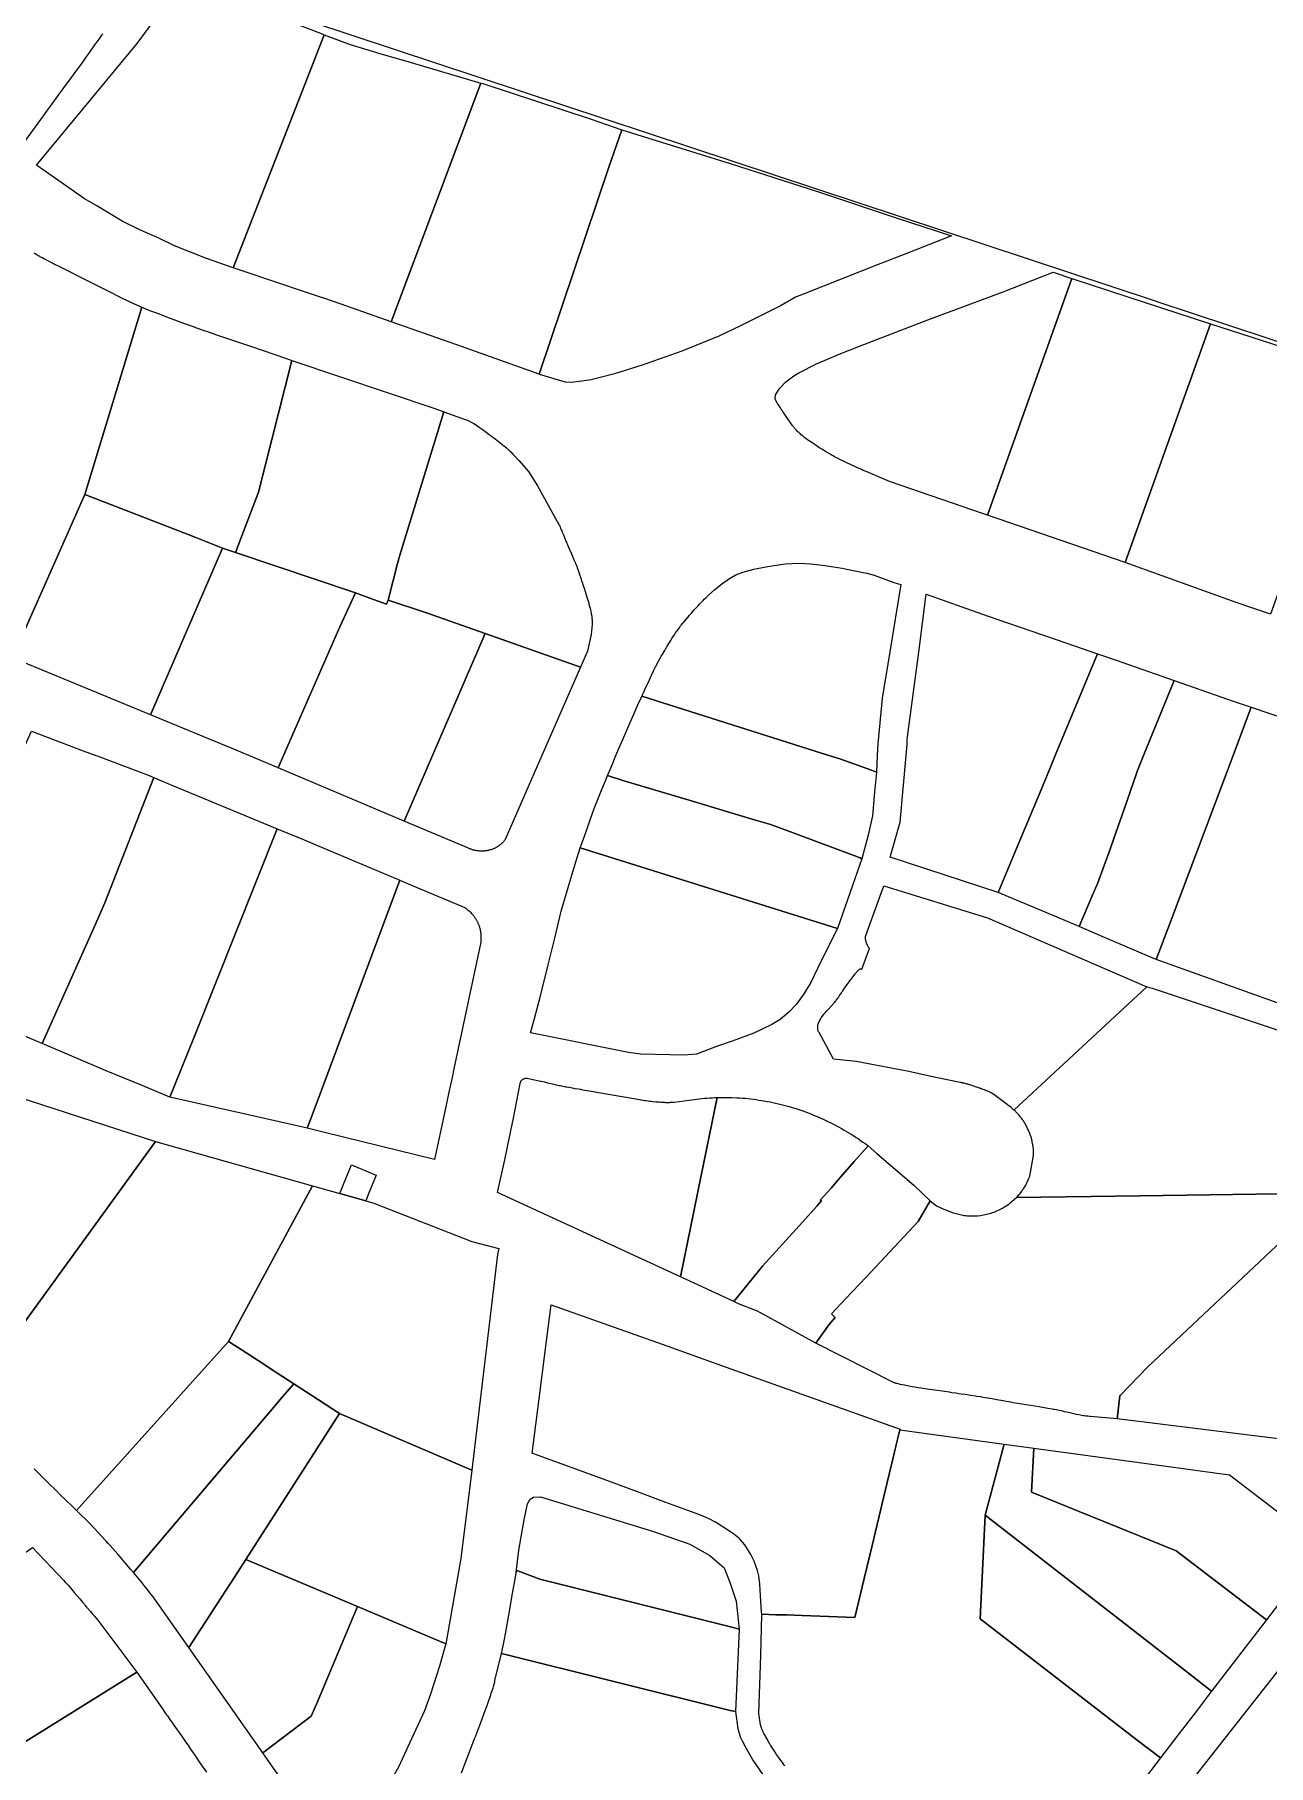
# Model space of a CAD drawing. Header units: metres. Extents: x 3 to 1005126, y 39 to 4383651.
# Drawn here: x 477360.3 to 477580, y 4370115.4 to 4370423.6 of the extents above; entities that cross this region are included whole.
import ezdxf

# ---------------------------------------------------------------- set-up
doc = ezdxf.new("R2010")
doc.units = ezdxf.units.M
doc.header["$MEASUREMENT"] = 0
doc.layers.add('TM_Llucmajor', color=7, linetype='Continuous')

msp = doc.modelspace()

# ---------------------------------------------------------------- linework, layer by layer
at = {"layer": 'TM_Llucmajor', "linetype": 'Continuous', "flags": 128}
for points in [[(477886.44, 4370529.65), (477750.96, 4370355.17), (477725.52, 4370320.48), (477661.6, 4370342.56), (477650.75, 4370346.14), (477560.19, 4370376.04), (477559.66, 4370376.21), (477386.87, 4370433.46)], [(477372.4, 4370423.79), (477372.21, 4370423.54), (477371.84, 4370423.02), (477371.43, 4370422.45), (477371.16, 4370422.06), (477370.97, 4370421.8), (477370.61, 4370421.29), (477370.33, 4370420.9), (477369.79, 4370420.13), (477369.42, 4370419.61), (477368.93, 4370418.93), (477368.69, 4370418.58), (477368.13, 4370417.82), (477367.28, 4370416.67), (477366.14, 4370415.14), (477365.58, 4370414.37), (477365.01, 4370413.6), (477364.73, 4370413.22), (477364.31, 4370412.64), (477357.44, 4370403.14)], [(477360.24, 4370384.76), (477360.6, 4370384.55), (477360.95, 4370384.33), (477361.49, 4370384.03), (477361.68, 4370383.93), (477361.95, 4370383.78), (477363.95, 4370382.73), (477364.49, 4370382.46), (477365.56, 4370381.91), (477366.37, 4370381.5), (477367.98, 4370380.69), (477370.13, 4370379.61), (477371.21, 4370379.07), (477372.83, 4370378.27), (477373.66, 4370377.86), (477375.31, 4370377.03), (477376.14, 4370376.62), (477376.56, 4370376.42), (477377.39, 4370376.01), (477377.81, 4370375.81), (477378.44, 4370375.52), (477378.61, 4370375.44), (477378.96, 4370375.28), (477379.31, 4370375.13), (477379.41, 4370375.09), (477369.24, 4370341.72), (477356.36, 4370312.68)], [(477590.1, 4370217.32), (477557.13, 4370216.84), (477535.09, 4370216.56), (477535.09, 4370216.56), (477535.21, 4370216.68), (477535.57, 4370217.08), (477535.74, 4370217.28), (477536.06, 4370217.7), (477536.21, 4370217.91), (477536.35, 4370218.12), (477536.63, 4370218.56), (477536.75, 4370218.77), (477536.88, 4370219), (477537.1, 4370219.44), (477537.3, 4370219.88), (477537.39, 4370220.11), (477537.48, 4370220.33), (477538.16, 4370224.04), (477538.16, 4370224.52), (477538.14, 4370224.84), (477538.13, 4370225.01), (477538.12, 4370225.17), (477538.08, 4370225.49), (477538.06, 4370225.66), (477538.04, 4370225.82), (477538.01, 4370225.98), (477537.98, 4370226.15), (477537.92, 4370226.47), (477537.88, 4370226.63), (477537.84, 4370226.8), (477537.76, 4370227.12), (477537.56, 4370227.76), (477537.38, 4370228.24), (477537.31, 4370228.39), (477537.24, 4370228.55), (477537.1, 4370228.85), (477537.03, 4370229.01), (477536.79, 4370229.46), (477536.71, 4370229.6), (477536.62, 4370229.75), (477536.53, 4370229.89), (477536.44, 4370230.04), (477536.35, 4370230.18), (477536.25, 4370230.32), (477536.16, 4370230.45), (477535.96, 4370230.73), (477535.85, 4370230.86), (477535.75, 4370230.99), (477535.53, 4370231.25), (477535.31, 4370231.49), (477535.2, 4370231.62), (477535.08, 4370231.74), (477534.96, 4370231.85), (477534.85, 4370231.97), (477534.73, 4370232.08), (477534.67, 4370232.13), (477558.31, 4370254.08), (477559.29, 4370253.8), (477585.47, 4370245.08)], [(477352.49, 4370236.05), (477381.81, 4370226.54), (477347.67, 4370179.52)], [(477347.67, 4370179.52), (477381.81, 4370226.54), (477409.78, 4370218.64), (477394.81, 4370190.93), (477367.76, 4370160.79), (477367.76, 4370160.79), (477367.08, 4370161.44), (477365.73, 4370162.76), (477364.72, 4370163.74), (477364.17, 4370164.28), (477363.81, 4370164.64), (477363.09, 4370165.36), (477362.36, 4370166.08), (477361.4, 4370167.05), (477360.92, 4370167.53), (477360.19, 4370168.25)], [(477584.35, 4370210.76), (477558.5, 4370186.4), (477553.5, 4370181.24), (477553.01, 4370177.12), (477553.01, 4370177.12), (477548.3, 4370177.53), (477548.13, 4370177.55), (477547.79, 4370177.58), (477547.45, 4370177.63), (477547.22, 4370177.66), (477547.07, 4370177.68), (477546.77, 4370177.73), (477546.43, 4370177.8), (477546.21, 4370177.84), (477545.76, 4370177.93), (477545.54, 4370177.98), (477544.64, 4370178.18), (477543.75, 4370178.39), (477543.08, 4370178.54), (477542.74, 4370178.62), (477542.24, 4370178.72), (477541.9, 4370178.78), (477541.73, 4370178.82), (477541.48, 4370178.86), (477540.71, 4370178.99), (477539.17, 4370179.24), (477536.08, 4370179.75), (477534.54, 4370180.01), (477534.12, 4370180.08), (477533.29, 4370180.23), (477532.74, 4370180.33), (477531.63, 4370180.53), (477530.79, 4370180.68), (477529.96, 4370180.83), (477529.54, 4370180.9), (477528.92, 4370181), (477528.75, 4370181.03), (477528.05, 4370181.13), (477527.82, 4370181.17), (477526.9, 4370181.31), (477525.97, 4370181.45), (477525.28, 4370181.55), (477524.82, 4370181.61), (477524.59, 4370181.65), (477524.24, 4370181.7), (477523.6, 4370181.79), (477523.17, 4370181.86), (477522.3, 4370181.98), (477521.87, 4370182.04), (477521.01, 4370182.17), (477520.15, 4370182.29), (477519.57, 4370182.37), (477518.42, 4370182.54), (477518.15, 4370182.58), (477517.6, 4370182.67), (477517.24, 4370182.73), (477516.99, 4370182.77), (477516.51, 4370182.86), (477515.97, 4370182.96), (477515.42, 4370183.06), (477515.15, 4370183.11), (477514.74, 4370183.19), (477514.43, 4370183.25), (477514.28, 4370183.28), (477513.82, 4370183.4), (477513.7, 4370183.43), (477513.55, 4370183.47), (477513.48, 4370183.5), (477513.37, 4370183.54), (477513.2, 4370183.6), (477499.41, 4370190.63), (477501.71, 4370193.85), (477502.83, 4370195.18), (477502.2, 4370195.86), (477504.75, 4370198.58), (477508.32, 4370202.39), (477517.59, 4370212.3), (477519.72, 4370215.93), (477520.9, 4370215.09), (477521.77, 4370214.65), (477523.66, 4370213.9), (477523.89, 4370213.82), (477524.35, 4370213.68), (477524.59, 4370213.62), (477525.07, 4370213.5), (477525.32, 4370213.45), (477525.82, 4370213.37), (477526.07, 4370213.34), (477526.33, 4370213.31), (477526.59, 4370213.29), (477527.11, 4370213.27), (477527.65, 4370213.27), (477527.91, 4370213.29), (477528.18, 4370213.3), (477528.72, 4370213.36), (477528.99, 4370213.4), (477529.53, 4370213.5), (477529.8, 4370213.56), (477530.06, 4370213.63), (477530.33, 4370213.7), (477530.59, 4370213.78), (477530.86, 4370213.87), (477531.12, 4370213.96), (477531.38, 4370214.06), (477531.63, 4370214.17), (477531.89, 4370214.28), (477532.14, 4370214.4), (477532.39, 4370214.53), (477532.63, 4370214.66), (477532.87, 4370214.8), (477533.11, 4370214.95), (477533.57, 4370215.25), (477533.79, 4370215.42), (477534.01, 4370215.58), (477534.22, 4370215.76), (477534.43, 4370215.93), (477534.63, 4370216.11), (477534.83, 4370216.3), (477535.09, 4370216.56), (477557.13, 4370216.84), (477590.1, 4370217.32)], [(477493.89, 4370115.31), (477493.77, 4370115.47), (477493.57, 4370115.74), (477493.44, 4370115.92), (477493.18, 4370116.28), (477492.92, 4370116.64), (477492.57, 4370117.13), (477492.4, 4370117.37), (477492.15, 4370117.74), (477492.03, 4370117.93), (477491.91, 4370118.11), (477491.67, 4370118.49), (477491.44, 4370118.86), (477491.34, 4370119.03), (477491.14, 4370119.36), (477490.99, 4370119.62), (477490.77, 4370120), (477490.66, 4370120.19), (477490.5, 4370120.48), (477490.27, 4370120.89), (477490.15, 4370121.1), (477490.04, 4370121.31), (477489.99, 4370121.41), (477489.89, 4370121.63), (477489.84, 4370121.73), (477489.77, 4370121.9), (477489.72, 4370122.04), (477489.69, 4370122.11), (477489.66, 4370122.23), (477489.61, 4370122.39), (477489.57, 4370122.56), (477489.56, 4370122.65), (477489.25, 4370124.67), (477489.6, 4370135), (477489.75, 4370142.26), (477489.77, 4370142.32), (477489.77, 4370142.32), (477492.26, 4370142.25), (477494.2, 4370142.2), (477496.97, 4370142.13), (477506.31, 4370141.77), (477506.33, 4370141.77), (477507.98, 4370148.7), (477509.48, 4370154.8), (477510.33, 4370158.33), (477512.11, 4370165.79), (477512.92, 4370169.24), (477514.35, 4370175.16), (477532.93, 4370172.62), (477529.56, 4370159.97), (477528.65, 4370141.5), (477556.62, 4370119.92), (477560.74, 4370116.74), (477550.04, 4370102.71)], [(477067.61, 4369754.07), (477037.45, 4369778.64), (477035.21, 4369802.09), (477024.2, 4369812.29), (477024.54, 4369812.44), (477238.14, 4369906.65), (477272.81, 4369920.11), (477317.37, 4369937.55), (477325.89, 4369940.88), (477347.58, 4369950.76), (477384.7, 4369967.68), (477386.66, 4369968.58), (477464.94, 4370004.31), (477467.64, 4370005.54), (477479.55, 4370014.88), (477505.25, 4370035.06), (477588.97, 4370141.45), (477607.38, 4370164.74), (477607.8, 4370164.68), (477613.89, 4370163.78), (477622.88, 4370162.47), (477734.39, 4370146.2), (477783.97, 4370138.73), (477855.46, 4370126.49)], [(477329.29, 4370101.64), (477317.03, 4370115.6), (477314.42, 4370118.56), (477312.17, 4370121.13), (477359.94, 4370154.19), (477365.46, 4370148.38), (477365.81, 4370147.99), (477365.99, 4370147.8), (477366.25, 4370147.5), (477366.62, 4370147.07), (477366.87, 4370146.78), (477367.36, 4370146.21), (477368.34, 4370145.06), (477368.83, 4370144.48), (477369.15, 4370144.1), (477369.32, 4370143.91), (477369.56, 4370143.62), (477369.78, 4370143.36), (477370.22, 4370142.83), (477370.67, 4370142.31), (477370.96, 4370141.96), (477371.55, 4370141.26), (477378.49, 4370131.99), (477329.43, 4370101.43)], [(477436.32, 4370114.08), (477438.7, 4370120.33), (477438.83, 4370120.67), (477439.38, 4370122.11), (477439.74, 4370123.08), (477440.46, 4370125.01), (477440.86, 4370126.09), (477441.05, 4370126.63), (477441.25, 4370127.17), (477441.34, 4370127.44), (477441.52, 4370127.98), (477441.61, 4370128.26), (477441.74, 4370128.67), (477441.85, 4370129.03), (477441.91, 4370129.21), (477441.99, 4370129.49), (477442.1, 4370129.9), (477442.21, 4370130.32), (477442.26, 4370130.53), (477443.41, 4370135.33), (477484.12, 4370125.2), (477485.1, 4370125.01), (477485.51, 4370121.91), (477485.96, 4370120.4), (477486.29, 4370119.78), (477486.82, 4370118.8), (477488.2, 4370116.35), (477490.04, 4370113.7)], [(477329.43, 4370101.43), (477378.49, 4370131.99), (477382.92, 4370125.68), (477383.5, 4370124.85), (477383.79, 4370124.44), (477383.93, 4370124.23), (477384.51, 4370123.41), (477384.7, 4370123.14), (477385.09, 4370122.59), (477385.66, 4370121.77), (477386.43, 4370120.67), (477386.81, 4370120.12), (477387.19, 4370119.58), (477387.38, 4370119.3), (477387.67, 4370118.89), (477388.06, 4370118.33), (477388.83, 4370117.21), (477389.86, 4370115.7), (477390.9, 4370114.2)]]:
    msp.add_lwpolyline(points, dxfattribs=at)
for points in [[(477395.63, 4370382.13), (477390.88, 4370383.78), (477385.23, 4370386.04), (477382.4, 4370387.37), (477379.14, 4370388.82), (477375.91, 4370390.44), (477371.39, 4370393.17), (477369.18, 4370394.38), (477360.65, 4370400.4), (477378.54, 4370422.04), (477386.44, 4370432.82), (477405.53, 4370426.02), (477411.19, 4370423.88), (477411.84, 4370423.63), (477409.8, 4370418.24), (477395.63, 4370382.13)], [(477423.79, 4370372.49), (477414.87, 4370375.62), (477411.95, 4370376.65), (477411.04, 4370376.97), (477400.6, 4370380.46), (477399.57, 4370380.81), (477396.36, 4370381.88), (477395.63, 4370382.13), (477409.8, 4370418.24), (477411.84, 4370423.63), (477416.47, 4370421.87), (477421.79, 4370420.31), (477427.31, 4370418.69), (477439.76, 4370415.03), (477423.79, 4370372.49)], [(477450.1, 4370363.18), (477437.94, 4370367.51), (477435.49, 4370368.38), (477423.79, 4370372.49), (477439.76, 4370415.03), (477440.08, 4370414.93), (477459.23, 4370408.66), (477464.84, 4370406.7), (477462.52, 4370400.03), (477450.1, 4370363.18)], [(477523.57, 4370387.81), (477515.42, 4370384.62), (477510.51, 4370382.69), (477497.29, 4370377.51), (477495.79, 4370376.89), (477493.2, 4370375.43), (477491.46, 4370374.5), (477485.97, 4370371.76), (477482.12, 4370369.97), (477475.53, 4370367.27), (477468.48, 4370364.78), (477463.56, 4370363.26), (477459.38, 4370362.16), (477457.71, 4370361.93), (477455.91, 4370361.7), (477454.79, 4370361.74), (477450.21, 4370363.14), (477450.1, 4370363.18), (477462.52, 4370400.03), (477464.84, 4370406.7), (477484.15, 4370400.71), (477499.67, 4370395.73), (477513.71, 4370391.01), (477523.57, 4370387.81)], [(477529.97, 4370338.06), (477529.24, 4370338.31), (477512.5, 4370344.04), (477508.34, 4370345.82), (477507.83, 4370346.04), (477507.49, 4370346.19), (477507.26, 4370346.3), (477506.81, 4370346.5), (477506.47, 4370346.66), (477505.8, 4370346.98), (477504.9, 4370347.41), (477504.45, 4370347.62), (477503.78, 4370347.95), (477503.57, 4370348.05), (477503.15, 4370348.26), (477502.74, 4370348.48), (477502.47, 4370348.62), (477502.29, 4370348.72), (477501.93, 4370348.93), (477501.53, 4370349.16), (477501.26, 4370349.31), (477501.08, 4370349.42), (477500.73, 4370349.64), (477500.47, 4370349.8), (477499.94, 4370350.13), (477499.42, 4370350.47), (477499.07, 4370350.7), (477498.84, 4370350.86), (477498.38, 4370351.17), (477498.06, 4370351.39), (477497.91, 4370351.5), (477497.68, 4370351.67), (477497.45, 4370351.84), (477497.34, 4370351.93), (477497.11, 4370352.11), (477497, 4370352.2), (477496.84, 4370352.34), (477496.63, 4370352.53), (477496.52, 4370352.62), (477496.36, 4370352.77), (477496.21, 4370352.92), (477496.13, 4370352.99), (477495.94, 4370353.2), (477495.84, 4370353.3), (477495.69, 4370353.46), (477495.55, 4370353.63), (477495.48, 4370353.71), (477495.35, 4370353.88), (477495.28, 4370353.97), (477495.18, 4370354.1), (477495.05, 4370354.27), (477494.81, 4370354.61), (477494.64, 4370354.84), (477494.32, 4370355.29), (477494.09, 4370355.64), (477493.86, 4370355.98), (477493.74, 4370356.15), (477493.57, 4370356.4), (477493.43, 4370356.63), (477493.35, 4370356.75), (477493.24, 4370356.92), (477493.13, 4370357.09), (477493.08, 4370357.17), (477492.97, 4370357.35), (477492.92, 4370357.43), (477492.84, 4370357.56), (477492.73, 4370357.73), (477492.59, 4370357.96), (477492.52, 4370358.08), (477492.13, 4370358.73), (477492.22, 4370359.48), (477492.98, 4370360.66), (477494.04, 4370361.82), (477495.48, 4370362.89), (477496.39, 4370363.44), (477499.5, 4370365.04), (477503.81, 4370366.83), (477507.19, 4370368.17), (477519.33, 4370372.87), (477519.78, 4370373.04), (477532.72, 4370377.87), (477541.64, 4370381.32), (477544.99, 4370380.22), (477529.97, 4370338.06)], [(477554.46, 4370329.61), (477529.97, 4370338.06), (477544.99, 4370380.22), (477554.94, 4370376.97), (477569.67, 4370372.16), (477554.46, 4370329.61)], [(477388.72, 4370334.18), (477369.24, 4370341.72), (477379.41, 4370375.09), (477379.55, 4370375.03), (477380.02, 4370374.84), (477380.37, 4370374.7), (477380.61, 4370374.6), (477381.08, 4370374.42), (477381.8, 4370374.14), (477383.23, 4370373.61), (477383.8, 4370373.4), (477384.93, 4370372.97), (477385.68, 4370372.69), (477387.19, 4370372.13), (477388.33, 4370371.72), (477389.09, 4370371.44), (477389.46, 4370371.31), (477390.6, 4370370.91), (477390.89, 4370370.81), (477392.67, 4370370.2), (477396.24, 4370368.99), (477398.02, 4370368.38), (477398.91, 4370368.08), (477404.94, 4370366.01), (477406.09, 4370365.62), (477400.14, 4370342.18), (477396.09, 4370331.4), (477393.73, 4370332.19), (477388.72, 4370334.18)], [(477580.32, 4370320.44), (477574.25, 4370322.53), (477554.46, 4370329.61), (477569.67, 4370372.16), (477584.18, 4370367.43), (477595.87, 4370363.6), (477580.32, 4370320.44)], [(477417.41, 4370324.23), (477396.09, 4370331.4), (477400.14, 4370342.18), (477406.09, 4370365.62), (477431.53, 4370357.04), (477433.15, 4370356.46), (477425.32, 4370330.93), (477424.93, 4370329.44), (477423.22, 4370322.9), (477422.97, 4370322.24), (477419.99, 4370323.28), (477417.41, 4370324.23)], [(477430.09, 4370320.66), (477423.22, 4370322.9), (477424.93, 4370329.44), (477425.32, 4370330.93), (477433.15, 4370356.46), (477436.98, 4370355.1), (477437.2, 4370355.02), (477437.34, 4370354.96), (477437.43, 4370354.92), (477437.62, 4370354.84), (477437.76, 4370354.78), (477437.85, 4370354.73), (477438.03, 4370354.64), (477438.12, 4370354.59), (477438.3, 4370354.5), (477438.48, 4370354.4), (477438.6, 4370354.33), (477438.83, 4370354.18), (477438.96, 4370354.1), (477439.22, 4370353.93), (477439.47, 4370353.76), (477439.64, 4370353.64), (477439.98, 4370353.4), (477440.15, 4370353.28), (477440.48, 4370353.03), (477441.14, 4370352.52), (477441.47, 4370352.26), (477441.8, 4370352.01), (477441.96, 4370351.89), (477442.21, 4370351.7), (477442.64, 4370351.38), (477442.85, 4370351.22), (477443.47, 4370350.74), (477443.62, 4370350.61), (477443.93, 4370350.36), (477444.08, 4370350.23), (477444.31, 4370350.04), (477444.37, 4370349.99), (477444.49, 4370349.88), (477444.61, 4370349.78), (477444.69, 4370349.7), (477444.85, 4370349.55), (477445, 4370349.39), (477445.21, 4370349.18), (477445.32, 4370349.08), (477445.47, 4370348.92), (477445.54, 4370348.84), (477445.64, 4370348.74), (477445.69, 4370348.68), (477445.76, 4370348.61), (477445.87, 4370348.49), (477445.96, 4370348.39), (477446.01, 4370348.34), (477446.07, 4370348.27), (477446.17, 4370348.16), (477446.26, 4370348.05), (477446.4, 4370347.91), (477446.5, 4370347.79), (477448.22, 4370345.87), (477449.85, 4370343.27), (477453.36, 4370336.94), (477453.43, 4370336.81), (477453.48, 4370336.73), (477453.57, 4370336.55), (477453.61, 4370336.47), (477453.7, 4370336.29), (477453.78, 4370336.11), (477453.84, 4370335.99), (477453.94, 4370335.75), (477453.98, 4370335.66), (477454.06, 4370335.48), (477454.14, 4370335.3), (477454.19, 4370335.17), (477454.3, 4370334.93), (477454.45, 4370334.56), (477454.75, 4370333.82), (477454.9, 4370333.45), (477454.98, 4370333.27), (477455.02, 4370333.17), (477455.11, 4370332.97), (477455.2, 4370332.77), (477455.25, 4370332.64), (477455.37, 4370332.37), (477455.54, 4370331.97), (477455.89, 4370331.17), (477456.06, 4370330.77), (477456.14, 4370330.57), (477456.25, 4370330.3), (477456.31, 4370330.17), (477456.39, 4370329.97), (477456.48, 4370329.77), (477456.52, 4370329.67), (477456.6, 4370329.47), (477456.64, 4370329.37), (477456.7, 4370329.22), (477456.82, 4370328.92), (477456.9, 4370328.71), (477457.05, 4370328.3), (477457.12, 4370328.09), (477457.26, 4370327.68), (477457.54, 4370326.84), (477457.68, 4370326.42), (477457.83, 4370325.97), (477457.93, 4370325.67), (477458.12, 4370325.07), (477458.31, 4370324.47), (477458.44, 4370324.07), (477458.68, 4370323.27), (477458.95, 4370322.37), (477458.99, 4370322.25), (477459.06, 4370322), (477459.15, 4370321.66), (477459.19, 4370321.48), (477459.25, 4370321.22), (477459.31, 4370320.96), (477459.34, 4370320.83), (477459.38, 4370320.63), (477459.41, 4370320.45), (477459.43, 4370320.37), (477459.45, 4370320.24), (477459.48, 4370320.05), (477459.5, 4370319.86), (477459.51, 4370319.76), (477459.53, 4370319.6), (477459.54, 4370319.52), (477459.55, 4370319.4), (477459.56, 4370319.22), (477459.56, 4370319.05), (477459.56, 4370318.97), (477459.56, 4370318.8), (477459.56, 4370318.72), (477459.55, 4370318.61), (477459.4, 4370316.82), (477458.74, 4370313.83), (477457.51, 4370311.02), (477440.49, 4370317.01), (477430.09, 4370320.66)], [(477380.92, 4370302.53), (477370.33, 4370306.91), (477356.36, 4370312.68), (477369.24, 4370341.72), (477388.72, 4370334.18), (477393.73, 4370332.19), (477391.49, 4370326.98), (477380.92, 4370302.53)], [(477398.44, 4370295.27), (477396.21, 4370296.21), (477380.92, 4370302.53), (477391.49, 4370326.98), (477393.73, 4370332.19), (477396.09, 4370331.4), (477417.41, 4370324.23), (477414.62, 4370318.19), (477404.61, 4370295.27), (477403.65, 4370293.07), (477398.44, 4370295.27)], [(477501.73, 4370295.27), (477468.43, 4370305.84), (477468.64, 4370306.31), (477469.01, 4370307.13), (477469.75, 4370308.75), (477470.13, 4370309.56), (477470.5, 4370310.37), (477470.88, 4370311.18), (477471.81, 4370312.81), (477471.88, 4370312.94), (477472.03, 4370313.2), (477472.18, 4370313.45), (477472.28, 4370313.62), (477472.48, 4370313.97), (477472.63, 4370314.22), (477472.73, 4370314.39), (477472.94, 4370314.73), (477473.35, 4370315.41), (477473.55, 4370315.75), (477473.76, 4370316.09), (477473.87, 4370316.26), (477473.98, 4370316.43), (477474.2, 4370316.78), (477474.43, 4370317.12), (477474.59, 4370317.34), (477474.69, 4370317.49), (477474.91, 4370317.78), (477475.15, 4370318.11), (477475.32, 4370318.33), (477475.43, 4370318.47), (477475.65, 4370318.76), (477475.82, 4370318.97), (477476.17, 4370319.39), (477476.52, 4370319.81), (477476.76, 4370320.08), (477476.92, 4370320.27), (477477.24, 4370320.63), (477477.74, 4370321.19), (477477.99, 4370321.46), (477478.37, 4370321.87), (477478.75, 4370322.28), (477478.94, 4370322.48), (477479.33, 4370322.88), (477479.53, 4370323.08), (477479.83, 4370323.37), (477480.17, 4370323.7), (477480.34, 4370323.86), (477481.32, 4370324.75), (477482.63, 4370325.84), (477484.01, 4370326.79), (477485.17, 4370327.42), (477486.39, 4370327.9), (477488.33, 4370328.45), (477490.49, 4370328.88), (477491.97, 4370329.13), (477493.9, 4370329.38), (477496.34, 4370329.49), (477498.46, 4370329.38), (477500.58, 4370329.14), (477502.52, 4370328.88), (477504.09, 4370328.62), (477506.06, 4370328.23), (477507.5, 4370327.94), (477508.44, 4370327.75), (477509.78, 4370327.38), (477513.27, 4370326.09), (477514.5, 4370325.7), (477512.56, 4370313.7), (477511.21, 4370305.47), (477510.43, 4370297.33), (477510.32, 4370295.27), (477510.16, 4370292.3), (477509.28, 4370292.66), (477503.65, 4370294.66), (477501.73, 4370295.27)], [(477426.07, 4370283.6), (477403.65, 4370293.07), (477404.61, 4370295.27), (477414.62, 4370318.19), (477417.41, 4370324.23), (477419.99, 4370323.28), (477422.97, 4370322.24), (477423.22, 4370322.9), (477430.09, 4370320.66), (477440.49, 4370317.01), (477431.11, 4370295.27), (477426.07, 4370283.6)], [(477531.88, 4370270.88), (477512.61, 4370277.18), (477514.41, 4370283.41), (477515.45, 4370295.27), (477515.62, 4370297.27), (477515.67, 4370297.98), (477515.71, 4370298.6), (477517.72, 4370313.69), (477519.03, 4370324.02), (477529.05, 4370320.45), (477531.6, 4370319.57), (477543.87, 4370315.33), (477549.53, 4370313.36), (477542.01, 4370295.27), (477541.27, 4370293.48), (477539.3, 4370288.74), (477535.42, 4370279.4), (477531.88, 4370270.88)], [(477450.61, 4370295.27), (477444.06, 4370280.31), (477444, 4370280.23), (477443.95, 4370280.15), (477443.88, 4370280.07), (477443.82, 4370279.99), (477443.76, 4370279.92), (477443.69, 4370279.84), (477443.62, 4370279.76), (477443.54, 4370279.69), (477443.47, 4370279.61), (477443.39, 4370279.54), (477443.31, 4370279.47), (477443.23, 4370279.4), (477443.14, 4370279.33), (477443.06, 4370279.26), (477442.97, 4370279.2), (477442.87, 4370279.13), (477442.78, 4370279.07), (477442.68, 4370279.01), (477442.59, 4370278.95), (477442.49, 4370278.89), (477442.38, 4370278.84), (477442.28, 4370278.78), (477442.18, 4370278.73), (477442.07, 4370278.69), (477441.96, 4370278.64), (477441.85, 4370278.59), (477441.74, 4370278.55), (477441.62, 4370278.51), (477441.51, 4370278.48), (477441.39, 4370278.44), (477441.28, 4370278.41), (477441.16, 4370278.38), (477441.04, 4370278.35), (477440.92, 4370278.33), (477440.8, 4370278.31), (477440.68, 4370278.29), (477440.56, 4370278.27), (477440.44, 4370278.26), (477440.32, 4370278.25), (477440.2, 4370278.24), (477440.08, 4370278.24), (477439.96, 4370278.23), (477439.84, 4370278.23), (477439.72, 4370278.24), (477439.6, 4370278.24), (477439.48, 4370278.25), (477439.36, 4370278.26), (477439.25, 4370278.27), (477439.13, 4370278.29), (477439.01, 4370278.3), (477438.9, 4370278.32), (477438.79, 4370278.34), (477438.67, 4370278.37), (477438.56, 4370278.39), (477438.45, 4370278.42), (477438.35, 4370278.45), (477438.24, 4370278.49), (477438.13, 4370278.52), (477438.03, 4370278.56), (477437.93, 4370278.59), (477437.83, 4370278.63), (477437.73, 4370278.67), (477437.63, 4370278.72), (477437.54, 4370278.76), (477426.07, 4370283.6), (477431.11, 4370295.27), (477440.49, 4370317.01), (477457.51, 4370311.02), (477450.61, 4370295.27)], [(477542.37, 4370266.46), (477531.88, 4370270.88), (477535.42, 4370279.4), (477539.3, 4370288.74), (477541.27, 4370293.48), (477542.01, 4370295.27), (477549.53, 4370313.36), (477549.88, 4370313.24), (477552.84, 4370312.22), (477563.18, 4370308.63), (477557.74, 4370295.27), (477556.64, 4370292.57), (477555.8, 4370290.15), (477555.46, 4370289.17), (477554.68, 4370286.92), (477552.44, 4370280.49), (477551.83, 4370278.74), (477549.58, 4370272.56), (477548.76, 4370270.66), (477546.25, 4370264.8), (477542.37, 4370266.46)], [(477549.97, 4370263.21), (477546.25, 4370264.8), (477548.76, 4370270.66), (477549.58, 4370272.56), (477551.83, 4370278.74), (477552.44, 4370280.49), (477554.68, 4370286.92), (477555.46, 4370289.17), (477555.8, 4370290.15), (477556.64, 4370292.57), (477557.74, 4370295.27), (477563.18, 4370308.63), (477573.89, 4370304.91), (477576.56, 4370303.98), (477576.92, 4370303.86), (477573.68, 4370295.27), (477562.52, 4370265.65), (477559.98, 4370258.92), (477556.9, 4370260.24), (477549.97, 4370263.21)], [(477477.41, 4370287.12), (477465.01, 4370290.84), (477462.3, 4370291.68), (477462.59, 4370292.38), (477462.93, 4370293.2), (477463.28, 4370294.02), (477463.62, 4370294.84), (477463.8, 4370295.27), (477463.97, 4370295.66), (477464.32, 4370296.49), (477465.02, 4370298.13), (477465.38, 4370298.95), (477465.73, 4370299.77), (477467.17, 4370303.05), (477467.54, 4370303.86), (477467.9, 4370304.68), (477468.27, 4370305.5), (477468.43, 4370305.84), (477501.73, 4370295.27), (477503.65, 4370294.66), (477509.28, 4370292.66), (477510.16, 4370292.3), (477509.86, 4370288.74), (477509.45, 4370284.55), (477508.73, 4370281.05), (477507.58, 4370276.89), (477507.28, 4370277.04), (477503.31, 4370278.5), (477492.31, 4370282.65), (477491.13, 4370283.01), (477488.66, 4370283.76), (477483.32, 4370285.35), (477477.41, 4370287.12)], [(477588.01, 4370248.89), (477559.98, 4370258.92), (477562.52, 4370265.65), (477573.68, 4370295.27), (477576.92, 4370303.86), (477602.24, 4370295.27), (477602.98, 4370295.02), (477588.01, 4370248.89)], [(477361.62, 4370243.97), (477349.36, 4370249.16), (477340.78, 4370252.79), (477339.17, 4370253.47), (477340.61, 4370256.88), (477357.8, 4370295.27), (477359.73, 4370299.59), (477368.95, 4370296.12), (477371.19, 4370295.27), (477371.43, 4370295.18), (477380.67, 4370291.7), (477381.52, 4370291.35), (477372.78, 4370269.05), (477370.87, 4370264.67), (477361.62, 4370243.97)], [(477379.42, 4370236.49), (477373.05, 4370239.13), (477361.62, 4370243.97), (477370.87, 4370264.67), (477372.78, 4370269.05), (477381.52, 4370291.35), (477382.19, 4370291.07), (477384.74, 4370290.01), (477403.51, 4370282.21), (477388.75, 4370245.3), (477386.26, 4370239.08), (477384.4, 4370234.43), (477379.42, 4370236.49)], [(477503.23, 4370264.43), (477457.45, 4370278.82), (477458.14, 4370280.7), (477459.6, 4370284.99), (477459.92, 4370285.81), (477461.24, 4370289.09), (477461.58, 4370289.91), (477461.91, 4370290.73), (477462.25, 4370291.55), (477462.3, 4370291.68), (477465.01, 4370290.84), (477477.41, 4370287.12), (477483.32, 4370285.35), (477488.66, 4370283.76), (477491.13, 4370283.01), (477492.31, 4370282.65), (477503.31, 4370278.5), (477507.28, 4370277.04), (477507.58, 4370276.89), (477505.91, 4370272.1), (477503.23, 4370264.43)], [(477406, 4370229.55), (477384.4, 4370234.43), (477386.26, 4370239.08), (477388.75, 4370245.3), (477403.51, 4370282.21), (477407.88, 4370280.4), (477410.23, 4370279.41), (477412.92, 4370278.27), (477425.35, 4370273.04), (477410.05, 4370232.16), (477409.4, 4370230.43), (477408.83, 4370228.91), (477406, 4370229.55)], [(477503.23, 4370264.43), (477500.35, 4370258.68), (477498.47, 4370254.84), (477497.27, 4370252.81), (477495.93, 4370250.96), (477494.61, 4370249.55), (477493.04, 4370248.27), (477491.57, 4370247.35), (477488.35, 4370245.81), (477484.47, 4370244.38), (477481.69, 4370243.43), (477480.16, 4370242.87), (477478.12, 4370242.05), (477475.96, 4370241.91), (477468.22, 4370242.09), (477466.02, 4370242.4), (477448.6, 4370245.85), (477449.3, 4370248.42), (477450.25, 4370251.99), (477451.74, 4370257.98), (477452.89, 4370262.71), (477454.06, 4370267.54), (477455.76, 4370273.35), (477456.92, 4370277.09), (477457.45, 4370278.82), (477503.23, 4370264.43)], [(477411.89, 4370228.15), (477408.83, 4370228.91), (477409.4, 4370230.43), (477410.05, 4370232.16), (477425.35, 4370273.04), (477425.86, 4370272.82), (477428.24, 4370271.82), (477436.87, 4370268.18), (477437.05, 4370268.06), (477437.22, 4370267.94), (477437.39, 4370267.8), (477437.56, 4370267.66), (477437.73, 4370267.52), (477437.89, 4370267.36), (477438.04, 4370267.2), (477438.19, 4370267.04), (477438.27, 4370266.95), (477438.34, 4370266.87), (477438.41, 4370266.78), (477438.48, 4370266.69), (477438.55, 4370266.6), (477438.61, 4370266.5), (477438.68, 4370266.41), (477438.74, 4370266.31), (477438.8, 4370266.22), (477438.86, 4370266.12), (477438.92, 4370266.02), (477438.98, 4370265.92), (477439.03, 4370265.82), (477439.09, 4370265.72), (477439.14, 4370265.62), (477439.19, 4370265.51), (477439.23, 4370265.41), (477439.28, 4370265.3), (477439.32, 4370265.2), (477439.36, 4370265.09), (477439.4, 4370264.98), (477439.44, 4370264.87), (477439.48, 4370264.76), (477439.51, 4370264.65), (477439.54, 4370264.54), (477439.57, 4370264.43), (477439.6, 4370264.32), (477439.62, 4370264.21), (477439.65, 4370264.1), (477439.67, 4370263.99), (477439.69, 4370263.88), (477439.71, 4370263.77), (477439.73, 4370263.55), (477439.76, 4370263.32), (477439.77, 4370263.1), (477439.77, 4370262.88), (477439.77, 4370262.66), (477439.76, 4370262.45), (477439.74, 4370262.23), (477439.72, 4370262.02), (477434.94, 4370239.48), (477434.61, 4370237.91), (477434.06, 4370235.3), (477433.33, 4370231.87), (477431.51, 4370223.31), (477411.89, 4370228.15)], [(477534.67, 4370232.13), (477534.6, 4370232.19), (477534.36, 4370232.41), (477534.23, 4370232.51), (477534.11, 4370232.61), (477533.72, 4370232.91), (477533.59, 4370233), (477533.46, 4370233.09), (477531.1, 4370234.87), (477531.03, 4370234.92), (477530.89, 4370235.02), (477530.74, 4370235.11), (477530.64, 4370235.17), (477530.57, 4370235.21), (477530.44, 4370235.28), (477530.28, 4370235.36), (477530.17, 4370235.41), (477529.96, 4370235.5), (477529.85, 4370235.54), (477529.63, 4370235.63), (477529.41, 4370235.71), (477528.97, 4370235.87), (477528.78, 4370235.94), (477528.65, 4370235.98), (477528.39, 4370236.07), (477528.26, 4370236.12), (477528.01, 4370236.21), (477527.49, 4370236.38), (477527.23, 4370236.47), (477526.97, 4370236.55), (477526.84, 4370236.59), (477526.65, 4370236.65), (477526.45, 4370236.71), (477526.35, 4370236.73), (477526.18, 4370236.78), (477526.1, 4370236.8), (477525.97, 4370236.84), (477525.78, 4370236.89), (477525.58, 4370236.93), (477525.49, 4370236.96), (477525.3, 4370237), (477525.2, 4370237.02), (477525.06, 4370237.05), (477520.75, 4370237.91), (477515.63, 4370239.04), (477506.56, 4370240.76), (477502.53, 4370241.18), (477499.96, 4370245.92), (477499.89, 4370246.05), (477499.83, 4370246.21), (477499.8, 4370246.31), (477499.77, 4370246.42), (477499.74, 4370246.54), (477499.73, 4370246.68), (477499.72, 4370246.79), (477499.73, 4370247.01), (477499.74, 4370247.1), (477499.75, 4370247.21), (477499.77, 4370247.28), (477499.8, 4370247.42), (477499.92, 4370247.76), (477499.96, 4370247.86), (477500.05, 4370248.04), (477500.14, 4370248.2), (477500.2, 4370248.31), (477500.24, 4370248.38), (477500.33, 4370248.51), (477500.4, 4370248.62), (477500.72, 4370249.04), (477500.83, 4370249.18), (477500.9, 4370249.27), (477501.06, 4370249.46), (477501.24, 4370249.67), (477501.37, 4370249.8), (477501.62, 4370250.08), (477502.13, 4370250.64), (477502.63, 4370251.2), (477502.75, 4370251.34), (477502.9, 4370251.52), (477502.98, 4370251.62), (477503.09, 4370251.76), (477503.25, 4370251.97), (477503.34, 4370252.11), (477503.39, 4370252.18), (477503.46, 4370252.28), (477503.55, 4370252.42), (477503.61, 4370252.51), (477503.74, 4370252.71), (477503.81, 4370252.81), (477503.94, 4370253.01), (477504.08, 4370253.22), (477504.18, 4370253.36), (477504.38, 4370253.65), (477504.69, 4370254.09), (477505.32, 4370254.96), (477505.63, 4370255.38), (477505.78, 4370255.58), (477505.98, 4370255.84), (477506.07, 4370255.96), (477506.21, 4370256.14), (477506.35, 4370256.31), (477506.41, 4370256.39), (477506.52, 4370256.53), (477506.57, 4370256.6), (477506.65, 4370256.69), (477506.76, 4370256.82), (477506.82, 4370256.89), (477506.9, 4370256.98), (477506.96, 4370257.05), (477507.03, 4370257.11), (477507.08, 4370257.17), (477507.16, 4370257.24), (477507.27, 4370257.27), (477507.35, 4370257.26), (477507.43, 4370257.25), (477507.59, 4370257.23), (477508.95, 4370260.9), (477508.85, 4370261.01), (477508.81, 4370261.07), (477508.76, 4370261.13), (477508.72, 4370261.2), (477508.68, 4370261.26), (477508.64, 4370261.33), (477508.6, 4370261.4), (477508.57, 4370261.47), (477508.53, 4370261.54), (477508.5, 4370261.61), (477508.47, 4370261.68), (477508.44, 4370261.75), (477508.41, 4370261.82), (477508.39, 4370261.9), (477508.36, 4370261.97), (477508.34, 4370262.05), (477508.32, 4370262.13), (477508.31, 4370262.2), (477508.29, 4370262.28), (477508.28, 4370262.36), (477508.27, 4370262.43), (477508.26, 4370262.51), (477508.25, 4370262.59), (477508.25, 4370262.74), (477508.25, 4370262.82), (477508.25, 4370262.9), (477508.26, 4370262.97), (477508.26, 4370263.05), (477508.28, 4370263.2), (477511.51, 4370272.03), (477529.97, 4370266.33), (477558.31, 4370254.08), (477534.67, 4370232.13)], [(477475.3, 4370202.4), (477442.73, 4370217.45), (477443.99, 4370223.24), (477444.53, 4370225.85), (477445.57, 4370230.7), (477446.75, 4370236.85), (477446.77, 4370236.95), (477446.8, 4370237.05), (477446.84, 4370237.14), (477446.89, 4370237.24), (477446.95, 4370237.33), (477447.01, 4370237.42), (477447.09, 4370237.5), (477447.18, 4370237.57), (477447.27, 4370237.64), (477447.37, 4370237.69), (477447.47, 4370237.74), (477447.57, 4370237.77), (477447.67, 4370237.8), (477447.78, 4370237.81), (477447.88, 4370237.81), (477447.98, 4370237.81), (477450.35, 4370237.28), (477450.49, 4370237.25), (477450.77, 4370237.18), (477451.06, 4370237.12), (477451.24, 4370237.08), (477451.62, 4370236.99), (477452.75, 4370236.73), (477453.13, 4370236.64), (477453.7, 4370236.52), (477453.89, 4370236.48), (477454.31, 4370236.39), (477454.59, 4370236.34), (477454.86, 4370236.28), (477455.05, 4370236.25), (477455.79, 4370236.11), (477456.53, 4370235.98), (477457.09, 4370235.89), (477457.46, 4370235.82), (477457.64, 4370235.79), (477457.92, 4370235.74), (477459.77, 4370235.41), (477463.49, 4370234.75), (477465.59, 4370234.39), (477466.28, 4370234.27), (477466.63, 4370234.21), (477467.33, 4370234.1), (477467.68, 4370234.04), (477468.21, 4370233.95), (477468.35, 4370233.93), (477468.64, 4370233.88), (477468.93, 4370233.84), (477469.12, 4370233.81), (477469.51, 4370233.76), (477469.8, 4370233.73), (477469.99, 4370233.71), (477470.38, 4370233.66), (477470.96, 4370233.61), (477471.47, 4370233.57), (477471.73, 4370233.55), (477472.12, 4370233.52), (477472.22, 4370233.51), (477472.42, 4370233.5), (477472.63, 4370233.49), (477473.34, 4370233.49), (477473.5, 4370233.5), (477473.63, 4370233.5), (477473.7, 4370233.51), (477473.8, 4370233.51), (477473.9, 4370233.52), (477474.05, 4370233.54), (477474.17, 4370233.55), (477478.64, 4370234.11), (477479.11, 4370234.16), (477479.57, 4370234.21), (477480.04, 4370234.25), (477480.52, 4370234.28), (477480.99, 4370234.31), (477481.47, 4370234.34), (477481.81, 4370234.35), (477479, 4370220.47), (477475.3, 4370202.4)], [(477612.86, 4370192.48), (477597.07, 4370171.69), (477553.01, 4370177.12), (477553.5, 4370181.24), (477558.5, 4370186.4), (477584.35, 4370210.76), (477588.65, 4370214.81), (477590.1, 4370217.32), (477598.66, 4370233.99), (477600.74, 4370237.56), (477603.06, 4370235.49), (477600.34, 4370230.23), (477591.12, 4370212.37), (477612.86, 4370192.48)], [(477484.8, 4370198.01), (477475.3, 4370202.4), (477479, 4370220.47), (477481.81, 4370234.35), (477481.95, 4370234.35), (477482.43, 4370234.37), (477483.87, 4370234.37), (477484.36, 4370234.36), (477485.34, 4370234.32), (477485.82, 4370234.29), (477486.31, 4370234.25), (477486.81, 4370234.21), (477487.79, 4370234.11), (477488.77, 4370233.99), (477489.27, 4370233.91), (477489.76, 4370233.84), (477490.74, 4370233.66), (477491.24, 4370233.57), (477491.73, 4370233.47), (477492.22, 4370233.36), (477493.2, 4370233.12), (477493.69, 4370233), (477494.18, 4370232.87), (477494.66, 4370232.73), (477495.15, 4370232.59), (477495.63, 4370232.44), (477497.07, 4370231.96), (477497.55, 4370231.78), (477498.03, 4370231.61), (477498.5, 4370231.42), (477498.97, 4370231.24), (477499.91, 4370230.84), (477500.37, 4370230.64), (477500.83, 4370230.43), (477501.29, 4370230.21), (477501.74, 4370229.99), (477502.2, 4370229.77), (477502.65, 4370229.54), (477503.09, 4370229.3), (477503.54, 4370229.06), (477503.98, 4370228.82), (477504.41, 4370228.57), (477504.85, 4370228.32), (477505.28, 4370228.06), (477505.7, 4370227.8), (477506.13, 4370227.53), (477506.54, 4370227.26), (477506.96, 4370226.99), (477507.37, 4370226.71), (477507.78, 4370226.42), (477508.18, 4370226.14), (477508.58, 4370225.85), (477508.69, 4370225.76), (477506.21, 4370222.94), (477503.39, 4370219.72), (477502.09, 4370218.23), (477500.18, 4370216.05), (477500.37, 4370215.93), (477499.54, 4370215), (477497, 4370212.15), (477489.9, 4370204.33), (477484.8, 4370198.01)], [(477499.41, 4370190.63), (477489.02, 4370196.33), (477485.64, 4370197.62), (477484.8, 4370198.01), (477489.9, 4370204.33), (477497, 4370212.15), (477499.54, 4370215), (477500.37, 4370215.93), (477500.18, 4370216.05), (477502.09, 4370218.23), (477503.39, 4370219.72), (477506.21, 4370222.94), (477508.69, 4370225.76), (477510.27, 4370224.4), (477516.86, 4370218.77), (477519.72, 4370215.93), (477517.59, 4370212.3), (477508.32, 4370202.39), (477504.75, 4370198.58), (477502.2, 4370195.86), (477502.83, 4370195.18), (477501.71, 4370193.85), (477499.41, 4370190.63)], [(477419.25, 4370215.97), (477414.65, 4370217.26), (477415.38, 4370219.03), (477416.74, 4370222.34), (477421.13, 4370220.54), (477419.77, 4370217.23), (477419.25, 4370215.97)], [(477397.09, 4370189.45), (477394.81, 4370190.93), (477409.78, 4370218.64), (477414.65, 4370217.26), (477419.25, 4370215.97), (477420.69, 4370215.56), (477438.12, 4370208.74), (477442.97, 4370207.46), (477442.73, 4370206.4), (477438.14, 4370167.97), (477414.58, 4370178.07), (477410.86, 4370180.49), (477406.42, 4370183.38), (477403.45, 4370185.31), (477400.08, 4370187.5), (477397.09, 4370189.45)], [(477479.89, 4370159.54), (477478.55, 4370160.12), (477472.7, 4370162.26), (477468.14, 4370163.93), (477467.17, 4370164.28), (477461.72, 4370166.33), (477449.65, 4370170.73), (477449, 4370170.95), (477448.91, 4370170.98), (477449.24, 4370173.77), (477450.2, 4370181.15), (477451.22, 4370189.11), (477452.29, 4370197.42), (477468.17, 4370191.81), (477473.02, 4370190.07), (477479.44, 4370187.76), (477489.87, 4370184.01), (477496.06, 4370181.8), (477514.38, 4370175.29), (477514.35, 4370175.16), (477514.13, 4370174.26), (477512.92, 4370169.24), (477512.11, 4370165.79), (477510.33, 4370158.33), (477509.48, 4370154.8), (477507.98, 4370148.7), (477506.33, 4370141.77), (477506.31, 4370141.77), (477496.97, 4370142.13), (477494.2, 4370142.2), (477492.26, 4370142.25), (477489.77, 4370142.32), (477489.77, 4370142.38), (477489.74, 4370142.7), (477489.48, 4370146.65), (477489.46, 4370146.92), (477489.43, 4370147.41), (477489.39, 4370147.74), (477489.35, 4370148.14), (477489.24, 4370149.16), (477489.24, 4370149.19), (477489.02, 4370150.1), (477488.4, 4370151.81), (477487.81, 4370152.98), (477486.73, 4370154.67), (477485.91, 4370155.65), (477485.88, 4370155.68), (477485.84, 4370155.74), (477485.67, 4370155.88), (477485.02, 4370156.44), (477484.83, 4370156.58), (477484.72, 4370156.66), (477483.03, 4370157.8), (477482.73, 4370157.98), (477481.52, 4370158.7), (477481.47, 4370158.72), (477481.4, 4370158.76), (477481.25, 4370158.84), (477481.17, 4370158.88), (477480.65, 4370159.21), (477479.89, 4370159.54)], [(477377.9, 4370149.78), (477377.38, 4370150.38), (477376.41, 4370151.51), (477375.53, 4370152.54), (477375.09, 4370153.05), (477373.75, 4370154.57), (477373.41, 4370154.95), (477373.05, 4370155.34), (477372.82, 4370155.6), (477372.34, 4370156.12), (477370.16, 4370158.44), (477367.76, 4370160.79), (477394.81, 4370190.93), (477397.09, 4370189.45), (477400.08, 4370187.5), (477403.45, 4370185.31), (477406.42, 4370183.38), (477404.04, 4370180.57), (477403.17, 4370179.55), (477377.9, 4370149.78)], [(477387.77, 4370136.38), (477381.38, 4370145.41), (477380.8, 4370146.16), (477380.51, 4370146.54), (477380.07, 4370147.1), (477379.78, 4370147.47), (477379.19, 4370148.21), (477378.59, 4370148.94), (477378.19, 4370149.42), (477377.9, 4370149.78), (477403.17, 4370179.55), (477404.04, 4370180.57), (477406.42, 4370183.38), (477410.86, 4370180.49), (477414.58, 4370178.07), (477397.88, 4370152.1), (477395.86, 4370148.96), (477392.8, 4370144.2), (477387.77, 4370136.38)], [(477417.78, 4370143.7), (477397.88, 4370152.1), (477414.58, 4370178.07), (477438.14, 4370167.97), (477436.18, 4370152.25), (477433.5, 4370137.07), (477417.78, 4370143.7)], [(477565.76, 4370131.83), (477529.56, 4370159.97), (477532.93, 4370172.62), (477538.21, 4370171.9), (477537.77, 4370164.08), (477563.56, 4370153.64), (477579.6, 4370141.34), (477569.86, 4370128.65), (477565.76, 4370131.83)], [(477579.6, 4370141.34), (477563.56, 4370153.64), (477537.77, 4370164.08), (477538.21, 4370171.9), (477561.79, 4370168.69), (477573.05, 4370167.15), (477589.64, 4370154.44), (477579.6, 4370141.34)], [(477484.15, 4370147.89), (477485.23, 4370144.65), (477485.71, 4370139.69), (477484.92, 4370139.89), (477450.24, 4370148.57), (477446.33, 4370150.06), (477446.12, 4370150.09), (477446.06, 4370149.78), (477446.53, 4370153.74), (477447.48, 4370159.12), (477448.05, 4370161.97), (477448.53, 4370162.82), (477449.14, 4370163.19), (477450.38, 4370163.25), (477470.3, 4370157.15), (477476.98, 4370154.84), (477480.51, 4370152.77), (477483.06, 4370150.58), (477484.15, 4370147.89)], [(477556.62, 4370119.92), (477528.65, 4370141.5), (477529.56, 4370159.97), (477565.76, 4370131.83), (477569.86, 4370128.65), (477566.9, 4370124.78), (477563.86, 4370120.81), (477560.74, 4370116.74), (477556.62, 4370119.92)], [(477400.93, 4370117.65), (477387.77, 4370136.38), (477392.8, 4370144.2), (477395.86, 4370148.96), (477397.88, 4370152.1), (477417.78, 4370143.7), (477410.46, 4370126.33), (477409.55, 4370124.16), (477400.93, 4370117.65)], [(477485.1, 4370125.01), (477484.12, 4370125.2), (477443.41, 4370135.33), (477443.73, 4370136.73), (477443.95, 4370137.91), (477444.13, 4370138.86), (477444.78, 4370142.55), (477445.41, 4370146.05), (477445.91, 4370148.92), (477446.05, 4370149.69), (477446.06, 4370149.78), (477446.12, 4370150.09), (477446.33, 4370150.06), (477450.24, 4370148.57), (477484.92, 4370139.89), (477485.72, 4370139.69), (477485.1, 4370125.01)], [(477433.5, 4370137.07), (477432.38, 4370133.09), (477430.78, 4370128.12), (477429.7, 4370125.14), (477427.06, 4370119.35), (477425.07, 4370115.09), (477420.99, 4370108), (477418.66, 4370104.35), (477418.11, 4370103.67), (477416.49, 4370102.73), (477414.41, 4370102.35), (477412.53, 4370102.69), (477410.39, 4370104.09), (477400.93, 4370117.65), (477409.55, 4370124.16), (477410.46, 4370126.33), (477417.78, 4370143.7), (477433.5, 4370137.07)]]:
    msp.add_lwpolyline(points, close=True, dxfattribs=at)

doc.saveas('drawing.dxf')
